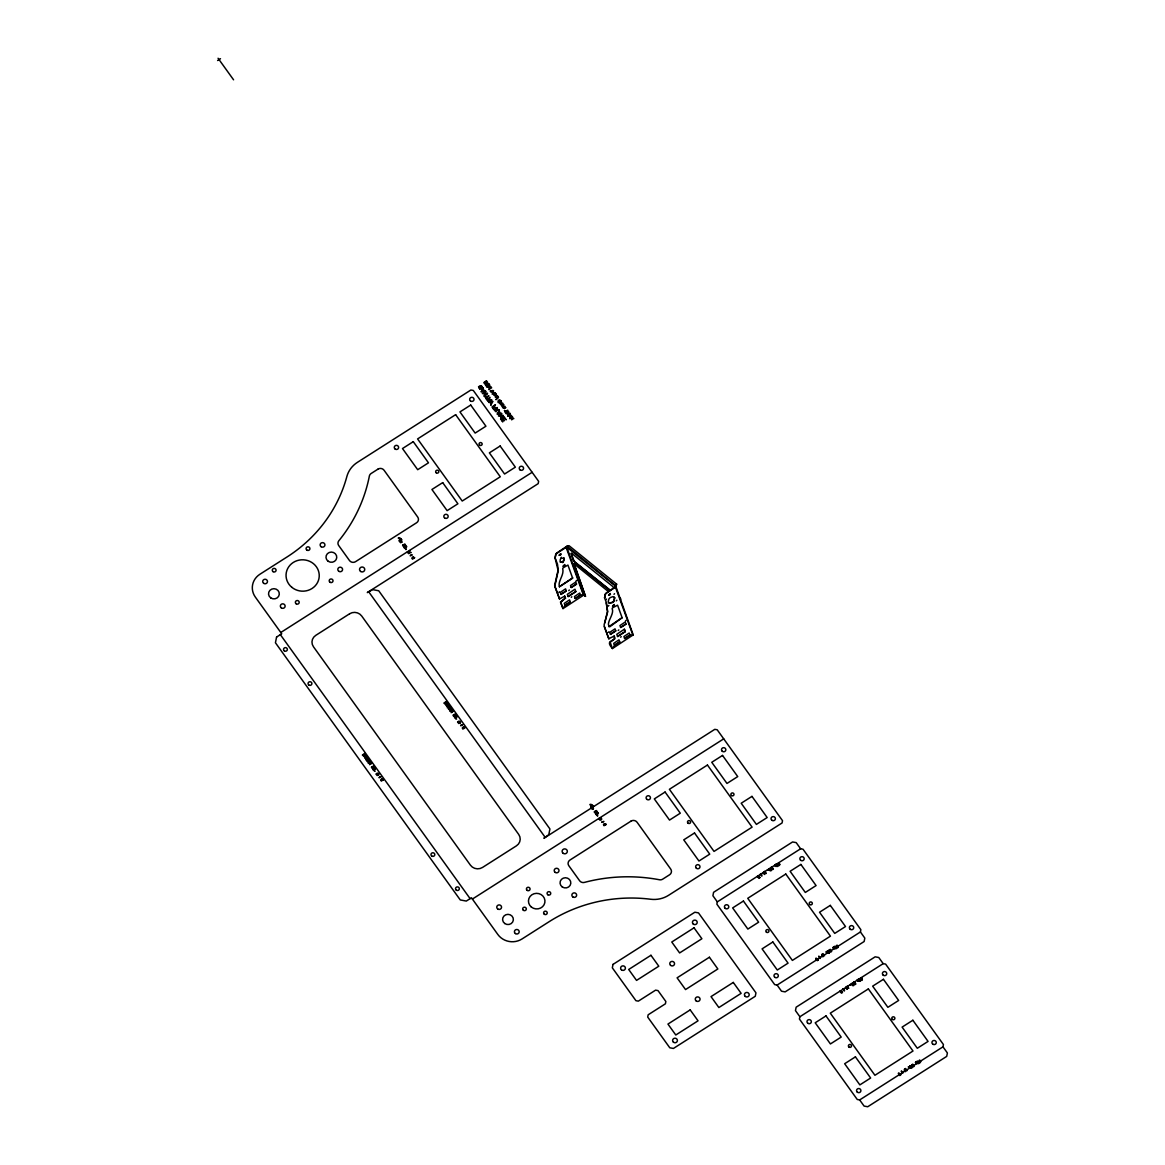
<?xml version="1.0" encoding="UTF-8"?>
<svg xmlns="http://www.w3.org/2000/svg" width="1165" height="1165" viewBox="0 0 1165 1165"><rect width="100%" height="100%" fill="white"/><g stroke="black" fill="none" stroke-linecap="round" stroke-linejoin="round"><path stroke-width="1.5" d="M614.538 593.684L613.999 594.339M616.635 584.146L615.688 586.971L606.601 593.087A6.64 6.276 4.3 0 0 605.407 594.398L604.679 597.762L605.145 594.194A6.64 6.276 4.3 0 1 606.353 592.883L615.382 586.825L616.635 584.146L569.103 545.73L567.617 545.788L565.928 546.851L583.49 595.242L563.001 608.596L560.467 602.057L565.36 598.096L560.715 602.261L563.001 608.596M569.379 590.014L568.753 590.611M571.811 596.742L571.272 597.339M606.528 599.087L606.004 599.684M608.844 631.867L608.217 632.347M616.882 600.223L616.27 600.863M626.013 620.392L625.489 620.989M566.612 546.72L583.971 595.213L585.413 596.378L574.389 564.151M717.32 901.87L716.868 904.157L774.696 984.614L777.113 985.066L860.411 931.971L860.862 929.685L803.035 849.227L800.617 848.775L717.32 901.87L712.907 895.725L713.592 892.303L792.579 841.96L796.205 842.63L800.617 848.775M799.889 1016.739L799.423 1019.025L857.251 1099.483L859.668 1099.935L942.98 1046.84L943.432 1044.554L885.604 964.096L883.187 963.644L799.889 1016.739L795.462 1010.594L796.146 1007.186L875.148 956.829L878.774 957.499L883.187 963.644M620.464 599.203L620.086 598.169M620.566 599.48L620.596 598.577M560.875 557.948L561.413 557.263M563.991 606.834L564.603 606.251M581.248 595.461L581.772 594.776M618.193 630.469L618.819 629.886M620.625 637.211L621.251 636.629M559.52 598.956L554.904 586.65A5.592 5.272 4.3 0 1 555.195 583.068L558.05 570.238L554.977 557.584L557.467 564.137L558.297 570.442L555.443 583.272A5.592 5.272 4.3 0 0 555.152 586.854L559.52 598.956L564.821 596.101M604.65 623.042L607.46 611.567L606.295 602.742L607.708 611.771L604.65 623.042A5.592 5.272 4.3 0 0 604.358 626.624L608.727 638.726L614.275 636.075L614.829 638.769L610.169 642.235L612.441 648.556L633.207 634.896L615.892 586.563M612.441 648.556C603.747 638.668 617.042 642.527 614.086 636.046M405.973 549.531L405.595 549.399M455.719 718.965L456.607 719.125M768.303 869.935L767.4 869.774L768.434 869.571M850.858 984.804L849.969 984.643L850.989 984.44M909.166 1067.14L908.263 1066.965L909.283 1066.776M499.377 410.4L497.237 414.23L501.532 413.386L499.901 413.182L498.969 409.818L496.13 408.915L497.324 407.532L493.96 409.672L496.115 411.842L496.974 410.167L499.348 410.357M608.785 626.697L622.11 617.698L609.848 626.741C604.883 623.799 614.771 614.217 612.178 608.727A1.471 1.383 4.3 0 1 612.819 607.693L617.581 605.188L622.11 617.698M565.884 546.895L556.899 552.924A6.64 6.276 4.3 0 0 555.705 554.234L555.224 557.787M615.732 586.286L566.612 547.069L557.161 553.127A6.64 6.276 4.3 0 0 555.953 554.438L555.122 557.38M572.685 577.84L559.36 586.767L572.641 578.204L567.923 565.054L563.365 567.719A1.471 1.383 4.3 0 0 562.724 568.753C564.413 575.102 557.54 581.306 559.418 586.752M571.112 553.783L573.457 560.278A6.64 6.262 4.3 0 0 575.219 562.666L609.746 590.582M573.457 560.278L571.462 553.55M575.219 562.666L610.096 590.364M560.947 594.135L566.321 590.917L561.064 594.441L560.307 592.373L565.578 588.849L566.321 590.917M571.141 587.32L576.529 584.102L571.258 587.626L570.515 585.558L575.787 582.034L576.529 584.102M568.083 596.378L575.845 591.572L568.2 596.684L567.34 594.325L574.986 589.213L575.845 591.572M564.923 605.145L570.297 601.926L565.025 605.436L564.282 603.383L569.554 599.859L570.297 601.926M575.117 598.329L580.49 595.111L575.219 598.635L574.476 596.567L579.748 593.043L580.49 595.111M610.402 634.11L615.775 630.891L610.504 634.401L609.761 632.347L615.033 628.823L615.775 630.891M620.596 627.294L625.969 624.076L620.697 627.586L619.955 625.532L625.226 622.008L625.969 624.076M617.537 636.352L625.299 631.547L617.639 636.658L616.795 634.284L624.44 629.173L625.299 631.547M614.363 645.104L619.736 641.886L614.479 645.41L613.737 643.342L618.994 639.833L619.736 641.886M624.571 638.289L629.945 635.071L624.673 638.595L623.93 636.527L629.202 633.017L629.945 635.071M217.607 60.536L220.491 58.701M280.794 632.493L532.128 472.291M472.378 899.074L723.713 738.858M562.564 562.622L563.263 561.996M576.034 581.015L576.733 580.388M558.865 592.49L559.433 591.805M613.518 646.895L614.217 646.269M405.842 549.356L405.333 548.642L406.206 549.196M374.664 771.288L374.154 770.575L375.028 771.128M597.441 815.937L596.931 815.223L597.805 815.762M826.451 952.475L825.941 951.761L826.815 952.3M608.873 605.48L608.247 606.179M631.226 634.75L630.6 635.435M576.253 563.001L610.271 590.233M560.773 562.2L562.666 561.53A4.383 4.136 4.3 0 0 563.598 560.554L563.991 558.035L561.224 558.355A4.383 4.136 4.3 0 0 560.292 559.346L560.088 561.996L562.913 561.734A4.383 4.136 4.3 0 0 563.845 560.758L563.802 557.889M609.746 603.208L612.426 602.29A6.306 5.956 4.3 0 0 613.911 600.703L614.61 598.024M560.889 553.637C555.88 557.059 564.792 552.516 559.098 555.399M564.792 564.486C559.928 568.491 568.738 563.146 563.059 566.408M610.271 593.451C605.407 597.456 614.217 592.111 608.552 595.373M614.246 604.46C609.412 608.48 618.207 603.077 612.513 606.368M609.601 603.354L608.174 601.81L608.873 599.116A6.306 5.956 4.3 0 1 610.358 597.543L613.038 596.611L614.771 597.849M571.36 553.113L612.251 586.053A6.873 6.48 4.3 0 1 613.751 587.903M567.035 546.167L615.935 585.879M615.324 586.854L632.944 635.202M585.558 596.305L573.748 563.569L608.334 591.529M604.358 626.624L608.975 638.93M608.712 602.888L612.688 602.494A6.306 5.956 4.3 0 0 614.159 600.907L614.508 597.645A1.908 1.806 4.3 0 0 614.217 597.106L614.217 597.106M616.11 587.131L615.411 586.17M860.411 931.971L864.823 938.102L864.139 941.524L785.152 991.881L781.526 991.211L777.113 985.066M942.98 1046.84L947.393 1052.971L946.708 1056.393L867.721 1106.75L864.095 1106.08L859.668 1099.935M218.073 58.25L219.544 60.303M220.025 60.973L233.568 79.817M409.672 550.521L409.061 551.904L411.158 552.603L409.425 552.458L408.784 553.695L407.197 552.108M368.883 592.053L544.987 837.082M280.357 634.648L470.107 898.637M624.294 629.275L625.037 631.343M604.417 597.558L606.543 602.946M564.632 596.087L565.622 598.3M575.554 562.447A6.64 6.262 4.3 0 1 573.792 560.045M764.677 873.619C765.623 876.342 761.284 871.857 764.779 871.318C767.4 875.454 765.929 872.09 764.677 873.619M822.985 955.941C823.932 958.664 819.592 954.179 823.087 953.64C825.708 957.776 824.223 954.426 822.985 955.941M847.246 988.488C848.178 991.211 843.839 986.726 847.348 986.187C849.955 990.323 848.484 986.959 847.246 988.488M905.54 1070.81C906.487 1073.533 902.147 1069.048 905.642 1068.509C908.132 1072.514 906.923 1069.426 905.54 1070.81M379.411 777.244C384.392 775.453 377.344 778.992 379.411 777.244M410.59 555.312C415.57 553.521 408.522 557.045 410.59 555.312M460.99 725.242C465.971 723.45 458.923 726.975 460.99 725.242M602.188 821.893C607.169 820.087 600.106 823.626 602.188 821.893M494.266 394.556L495.096 394.993L494.266 394.556M495.766 396.653L496.596 397.09L495.766 396.653M509.891 416.254C512.047 419.036 507.299 415.701 510.678 415.031C513.051 417.259 511.275 415.468 509.891 416.254M377.999 774.681L376.513 774.172L377.329 773.662L377.999 774.681M409.192 552.749L407.692 552.239L408.507 551.715L409.192 552.749M459.593 722.679L458.093 722.169L458.923 721.645L459.593 722.679M489.358 400.381L488.586 401.124L487.32 399.697L488.441 398.983L489.358 400.381M496.669 410.561L495.897 411.303L494.63 409.862L495.751 409.148L496.669 410.561M600.776 819.33L599.291 818.82L600.106 818.296L600.776 819.33M489.227 387.508L490.683 387.275L489.227 387.508M770.91 867.576L772.453 869.702C775.497 867.91 769.832 870.255 772.803 868.158L771.973 867.022L770.91 867.576M829.218 949.897L830.747 952.023C833.79 950.232 828.14 952.577 831.096 950.48L830.281 949.358L829.218 949.897M853.479 982.445L855.008 984.571C858.052 982.809 852.314 985.08 855.358 983.027L854.542 981.906L853.479 982.445M911.773 1064.766L913.316 1066.892C916.36 1065.101 910.695 1067.446 913.666 1065.349L912.836 1064.227L911.773 1064.766M496.305 394.484C494.543 393.042 496.567 396.435 493.902 395.153C492.882 393.522 496.261 392.43 496.305 394.484M497.804 396.566C496.057 395.022 498.052 398.576 495.402 397.236C494.368 395.619 497.761 394.527 497.804 396.566M774.623 865.231L775.308 866.323L777.841 866.411L776.152 864.066L774.623 865.231M832.931 947.553L833.616 948.66L836.135 948.747L834.446 946.388L832.931 947.553M857.192 980.1L857.877 981.192L860.396 981.28L858.707 978.935L857.192 980.1M915.486 1062.422L916.171 1063.529L918.704 1063.616L917.015 1061.257L915.486 1062.422M759.522 877.391L758.284 877.23L759.522 877.391M817.83 959.727L816.592 959.552L817.83 959.727M842.077 992.26L840.839 992.099L842.077 992.26M900.385 1074.596L899.147 1074.421L900.385 1074.596M779.545 864.532L778.569 865.362C775.934 861.372 776.938 866.279 779.37 865.493C781.205 863.789 776.473 860.891 779.545 864.532M837.853 946.854L836.878 947.698C834.242 943.694 835.247 948.601 837.679 947.815C839.514 946.111 834.766 943.213 837.853 946.854M862.1 979.401L861.139 980.231C858.503 976.241 859.508 981.148 861.94 980.362C863.76 978.658 859.027 975.76 862.1 979.401M920.408 1061.723L919.433 1062.567C916.797 1058.563 917.802 1063.47 920.233 1062.684C922.068 1060.995 917.336 1058.082 920.408 1061.723M507.561 413.022L509.921 413.196C508.115 416.051 507.256 412.279 506.193 413.735L508.654 411.42L507.561 413.022M488.645 387.275L489.475 388.426L488.834 389.576L491.659 387.785L490.232 386.27L488.645 387.275M412.832 557.511L413.488 558.632L414.696 557.642L412.745 557.147L411.886 558.064L412.512 559.185L412.832 557.511M381.654 779.443L382.309 780.579L383.518 779.589L381.567 779.079L380.707 779.997L381.334 781.118L381.654 779.443M463.233 727.441L463.888 728.576L465.097 727.572L463.146 727.077L462.287 727.994L462.913 729.115L463.233 727.441M604.431 824.092L605.086 825.213L606.295 824.223L604.344 823.728L603.47 824.645L604.111 825.767L604.431 824.092M404.517 545.235L404.765 543.953L405.435 544.841L404.532 545.977L403.192 546.283L402.609 545.264L403.789 544.492L404.517 545.235M373.324 767.167L373.586 765.886L374.256 766.774L373.353 767.924L371.999 768.216L371.431 767.211L372.611 766.439L373.324 767.167M454.918 715.164L455.18 713.883L455.835 714.771L454.933 715.922L453.593 716.213L453.01 715.193L454.19 714.436L454.918 715.164M596.101 811.801L596.364 810.52L597.033 811.423L596.13 812.558L594.776 812.85L594.208 811.845L595.388 811.073L596.101 811.801M500.338 402.974L502.654 403.075L501.372 404.634L503.484 404.24L501.489 405.303L500.12 403.804L499.392 402.682L501.431 401.386L500.338 402.974M502.741 406.308L505.042 406.41L503.761 407.968L505.887 407.575L503.338 408.274L501.78 406.017L503.833 404.721L502.741 406.308M499.814 400.469C497.513 406.789 496.902 397.003 501.125 400.964L499.814 400.469M365.752 755.08L364.325 756.478L362.359 755.037L364.834 753.464L365.752 755.08M447.331 703.063L445.904 704.476L443.952 703.034L446.413 701.461L447.331 703.063M276.571 637.066L275.435 642.76L460.262 899.933L466.306 901.069L471.461 897.778L497.834 934.476A17.402 16.427 4.3 0 0 522.007 938.975L549.094 921.719A147.882 139.654 4.3 0 1 650.682 899.249A26.096 24.64 4.3 0 0 668.608 895.288L782.064 822.971L782.531 820.684L717.203 729.785L714.786 729.348L543.88 838.29L548.773 834.664L549.924 828.956L378.712 590.757L372.669 589.636L367.281 592.577L538.186 483.635L538.638 481.349L473.31 390.464L470.893 390.013L357.437 462.33A26.096 24.64 4.3 0 0 346.864 476.529A147.882 139.654 4.3 0 1 286.969 557.016L259.882 574.272A17.402 16.427 4.3 0 0 255.339 597.077L281.712 633.775L276.571 637.066M613.008 964.402L612.324 967.824L635.93 1000.691L638.347 1001.143L655.589 990.148L658.007 990.6L665.856 1001.521L665.404 1003.808L648.162 1014.788L647.711 1017.074L669.788 1047.786L673.414 1048.456L755.269 996.279L755.954 992.857L698.49 912.894L694.864 912.224L613.008 964.402M367.572 757.498L366.087 759.056L364.529 757.439L365.985 756.245L367.572 757.498M512.25 417.754L513.823 418.614L512.018 418.73L511.741 419.881L511.581 418.177L509.702 418.628L512.527 416.822L512.25 417.754M449.166 705.495L447.666 707.053L446.108 705.422L447.564 704.243L449.166 705.495M478.582 386.693L479.965 389.416C481.393 389.503 476.5 386.765 480.49 386.037L482.106 387.29L481.524 388.236L480.461 387.537L481.422 388.892L482.674 388.105L481.422 385.717L478.582 386.693M769.017 868.711L769.949 870.736L771.041 870.808L770.414 868.478L769.017 868.711M827.325 951.033L828.242 953.057L829.349 953.13L828.708 950.8L827.325 951.033M851.586 983.58L852.503 985.605L853.596 985.677L852.969 983.347L851.586 983.58M909.88 1065.902L910.812 1067.926L911.904 1067.999L911.278 1065.669L909.88 1065.902M490.334 391.003C490.815 394.513 497.382 388.862 490.334 391.003M401.168 538.9L399.071 540.778L400.789 539.016C396.144 538.507 398.838 536.424 401.168 538.9M592.767 805.481L590.655 807.36L592.388 805.598C587.743 805.088 590.437 803.005 592.767 805.481M775.104 865.173L775.453 865.974L776.618 865.391L776.021 864.546L775.104 865.173M833.397 947.495L833.761 948.295L834.926 947.713L834.315 946.883L833.397 947.495M857.658 980.042L858.008 980.843L859.188 980.26L858.576 979.415L857.658 980.042M915.952 1062.363L916.316 1063.164L917.481 1062.582L916.884 1061.752L915.952 1062.363M491.848 402.813L490.829 405.318L491.368 402.857L488.718 402.391L492.97 401.488L491.848 402.813M404.153 546.764C403.061 549.676 408.74 547.011 405.973 545.817L404.153 546.764M372.975 768.696C371.868 771.623 377.562 768.944 374.795 767.75L372.975 768.696M454.554 716.693C453.462 719.606 459.141 716.941 456.374 715.747L454.554 716.693M595.752 813.33C594.645 816.257 600.339 813.578 597.572 812.384L595.752 813.33M365.359 755.153L364.062 756.143L362.883 755.168L364.762 753.959L365.359 755.153M446.952 703.136L445.642 704.141L444.462 703.165L446.355 701.956L446.952 703.136M771.084 870.153C768.871 871.58 769.381 866.178 771.084 870.153M829.393 952.475C827.165 953.902 827.674 948.499 829.393 952.475M853.639 985.022C851.426 986.449 851.935 981.046 853.639 985.022M911.947 1067.344C909.719 1068.771 910.244 1063.368 911.947 1067.344M771.405 867.43L772.177 868.493L771.405 867.43M829.698 949.752L830.485 950.815L829.698 949.752M853.96 982.299L854.731 983.362L853.96 982.299M912.268 1064.621L913.04 1065.684L912.268 1064.621M759.886 877.536L758.983 878.352L757.92 877.201C760.541 875.017 756.274 877.478 757.701 875.818L759.886 877.536M818.18 959.858L817.277 960.674L816.228 959.523C818.835 957.339 814.568 959.814 815.995 958.14L818.18 959.858M842.441 992.405L841.538 993.221L840.475 992.07C843.096 989.886 838.829 992.362 840.256 990.687L842.441 992.405M900.749 1074.727L899.846 1075.543L898.783 1074.392C901.404 1072.208 897.137 1074.683 898.564 1073.009L900.749 1074.727M908.627 1066.805L909.384 1067.169L908.627 1066.805M401.459 541.973L399.945 541.419L400.833 540.866L401.459 541.973M593.058 808.554L591.543 808L592.432 807.432L593.058 808.554M483.344 388.076L481.189 391.906L485.485 391.061L482.893 389.532L483.344 388.076M489.853 400.876L488.222 401.517L486.65 399.508L490.014 397.367L489.169 399.231L492.038 400.178L489.679 399.988L489.853 400.876M378.363 775.045L377.183 775.511L376.018 774.041C377.97 771.478 379.936 774.987 378.363 775.045M459.957 723.043L458.762 723.509L457.597 722.038C459.549 719.475 461.515 722.984 459.957 723.043M601.14 819.679L599.946 820.16L598.795 818.675C600.747 816.112 602.713 819.621 601.14 819.679M482.616 389.882L481.363 391.44L483.402 390.959L482.616 389.882M498.664 412.206L497.411 413.764L499.45 413.284L498.664 412.206M401.838 542.104L400.673 542.744L399.435 541.303L401.91 539.73L401.124 540.677L401.838 542.104M593.436 808.685L592.271 809.326L591.034 807.869L593.509 806.296L592.723 807.258L593.436 808.685M413.342 557.249L414.012 558.166L413.342 557.249M382.149 779.196L382.834 780.099L382.149 779.196M463.743 727.178L464.427 728.096L463.743 727.178M604.926 823.83L605.611 824.747L604.926 823.83M403.279 544.958L403.92 545.904L403.279 544.958M372.101 766.89L372.742 767.837L372.101 766.89M453.68 714.888L454.321 715.834L453.68 714.888M594.878 811.539L595.519 812.486L594.878 811.539M503.003 415.424L500.848 418.148L503.964 416.764L500.601 418.905L502.392 415.57L498.402 415.861L501.766 413.721L499.203 415.949L503.003 415.424M367.193 757.76L366.028 758.692L364.878 757.57L366.363 756.595L367.193 757.76M448.773 705.742L447.608 706.689L446.457 705.568L447.957 704.592L448.773 705.742M368.053 759.565L366.975 761.444L369.465 760.614C365.388 765.318 372.494 758.371 367.368 760.818C372.654 756.07 361.004 761.24 368.053 759.565M449.632 707.563L448.554 709.441L451.059 708.611C446.967 713.315 454.088 706.369 448.947 708.801C454.248 704.068 442.584 709.237 449.632 707.563M763.861 872.279L763.818 873.168L765.201 872.556L763.861 872.279M822.155 954.601L822.126 955.489L823.509 954.878L822.155 954.601M846.416 987.148L846.387 988.037L847.756 987.425L846.416 987.148M904.724 1069.47L904.681 1070.358L906.064 1069.747L904.724 1069.47M486.664 382.659L485.091 384.363L485.674 385.178L488.499 383.372L485.907 384.29L487.378 381.814L484.771 382.703L486.635 380.78L483.81 382.586L484.392 383.401L486.664 382.659M405.012 546.516C402.507 549.574 408.944 545.438 405.012 546.516M373.834 768.449C371.315 771.521 377.766 767.371 373.834 768.449M455.413 716.446C452.908 719.504 459.345 715.368 455.413 716.446M596.611 813.097C594.092 816.155 600.543 812.005 596.611 813.097M486.548 385.397L486.417 386.227L486.548 385.397M488.878 383.911L487.203 385.731L488.878 383.911M489.62 384.96L487.174 387.275L489.62 384.96M485.732 391.396L482.368 393.552L486.519 393.974C477.432 399.988 495.038 391.163 483.373 393.493L485.732 391.396M413.269 441.666L402.493 448.54L417.696 469.699L428.472 462.825L413.269 441.666M455.632 414.667L417.58 438.928L462.214 501.037L500.28 476.776L455.632 414.667M470.718 405.056L459.942 411.915L475.145 433.074L485.922 426.215L470.718 405.056M484.917 396.275L486.329 399.071L485.965 397.76L488.936 395.867L485.659 397.338L484.917 396.275M492.795 392.649L492.183 394.134L495.198 392.794L492.795 392.649M378.013 469.116L371.169 473.485A4.354 4.107 4.3 0 0 369.378 476.004A161.615 152.615 4.3 0 1 338.928 540.647A4.354 4.107 4.3 0 0 338.709 545.54L349.5 560.554A4.354 4.107 4.3 0 0 355.543 561.676L416.575 522.765A4.354 4.107 4.3 0 0 417.711 517.056L384.057 470.238A4.354 4.107 4.3 0 0 378.013 469.116M498.46 397.25L496.013 399.566L498.46 397.25M495.373 404.823L492.009 406.964L493.567 409.119L492.708 407.138L493.756 406.469L495.227 407.721L494.149 406.221L495.373 404.823M504.518 410.444L505.581 412.876L505.479 411.784L507.824 410.284L505.086 411.23L504.518 410.444M504.46 417.463L501.096 419.604L502.756 421.919L501.795 419.779L502.829 419.109L504.096 420.885L503.222 418.861L504.358 418.133L506.163 419.837L504.46 417.463M507.969 415.191L507.838 416.022L507.969 415.191M510.299 413.706L508.624 415.526L510.299 413.706M442.7 482.63L431.924 489.489L447.127 510.649L457.903 503.79L442.7 482.63M500.149 446.006L489.373 452.865L504.576 474.024L515.352 467.165L500.149 446.006M349.631 613.766L315.744 635.376A8.694 8.213 4.3 0 0 313.472 646.779L470.442 865.187A8.694 8.213 4.3 0 0 482.528 867.444L516.43 845.834A8.694 8.213 4.3 0 0 518.702 834.431L361.718 616.023A8.694 8.213 4.3 0 0 349.631 613.766M370.587 761.473L368.125 763.06L371.184 763.366C365.635 767.021 376.353 761.473 368.868 763.017L370.587 761.473M452.18 709.47L449.705 711.043L452.763 711.364C447.214 715.019 457.932 709.47 450.447 711.014L452.18 709.47M665.084 792.04L654.308 798.913L669.525 820.073L680.287 813.199L665.084 792.04M707.446 765.041L669.394 789.302L714.029 851.411L752.095 827.15L707.446 765.041M722.533 755.43L711.757 762.289L726.975 783.448L737.736 776.589L722.533 755.43M631.022 821.121L569.976 860.032A4.354 4.107 4.3 0 0 568.84 865.741L579.617 880.74A4.354 4.107 4.3 0 0 584.539 882.371A161.615 152.615 4.3 0 1 659.579 879.779A4.354 4.107 4.3 0 0 662.725 879.138L669.569 874.769A4.354 4.107 4.3 0 0 670.705 869.075L637.066 822.242A4.354 4.107 4.3 0 0 631.022 821.121M694.515 832.99L683.753 839.863L698.956 861.022L709.733 854.149L694.515 832.99M751.964 796.379L741.202 803.238L756.405 824.398L767.167 817.539L751.964 796.379M760.497 874.027C762.216 879.08 762.653 873.721 760.497 874.027M650.944 955.285L628.692 969.484L636.541 980.406L658.793 966.207L650.944 955.285M694.034 927.821L671.768 942.019L679.617 952.941L701.883 938.742L694.034 927.821M743.43 901.04L732.654 907.914L747.857 929.073L758.633 922.199L743.43 901.04M785.793 874.041L747.741 898.302L792.375 960.411L830.441 936.15L785.793 874.041M800.879 864.43L790.103 871.289L805.306 892.448L816.082 885.575L800.879 864.43M709.412 957.237L677.098 977.828L685.53 989.566L717.844 968.974L709.412 957.237M772.861 941.99L762.085 948.863L777.303 970.023L788.064 963.149L772.861 941.99M830.31 905.38L819.534 912.239L834.737 933.398L845.513 926.539L830.31 905.38M690.19 1009.895L667.938 1024.079L675.787 1035.001L698.039 1020.817L690.19 1009.895M733.28 982.43L711.014 996.614L718.863 1007.536L741.129 993.352L733.28 982.43M818.806 956.349C820.524 961.416 820.946 956.057 818.806 956.349M843.067 988.896C844.771 993.949 845.207 988.59 843.067 988.896M825.985 1015.909L815.209 1022.783L830.427 1043.942L841.188 1037.068L825.985 1015.909M868.362 988.91L830.295 1013.171L874.93 1075.28L912.996 1051.019L868.362 988.91M883.434 979.299L872.658 986.158L887.876 1007.317L898.637 1000.458L883.434 979.299M855.416 1056.859L844.654 1063.732L859.857 1084.892L870.634 1078.018L855.416 1056.859M912.865 1020.249L902.103 1027.108L917.306 1048.267L928.068 1041.408L912.865 1020.249M901.361 1071.217C903.079 1076.285 903.516 1070.926 901.361 1071.217M291.818 587.306A16.616 15.698 4.3 0 0 318.962 578.524A16.616 15.698 4.3 0 0 297.148 560.627A16.616 15.698 4.3 0 0 291.818 587.306M519.983 469.83A2.17 2.053 4.3 0 0 523.536 468.679A2.17 2.053 4.3 0 0 520.682 466.35A2.17 2.053 4.3 0 0 519.983 469.83M470.427 400.906A2.17 2.053 4.3 0 0 473.98 399.755A2.17 2.053 4.3 0 0 471.126 397.411A2.17 2.053 4.3 0 0 470.427 400.906M444.579 517.901A2.17 2.053 4.3 0 0 448.132 516.75A2.17 2.053 4.3 0 0 445.278 514.406A2.17 2.053 4.3 0 0 444.579 517.901M395.037 448.962A2.17 2.053 4.3 0 0 398.59 447.811A2.17 2.053 4.3 0 0 395.736 445.467A2.17 2.053 4.3 0 0 395.037 448.962M722.256 751.265A2.17 2.053 4.3 0 0 725.81 750.114A2.17 2.053 4.3 0 0 722.955 747.784A2.17 2.053 4.3 0 0 722.256 751.265M771.798 820.204A2.17 2.053 4.3 0 0 775.351 819.053A2.17 2.053 4.3 0 0 772.497 816.709A2.17 2.053 4.3 0 0 771.798 820.204M646.852 799.336A2.17 2.053 4.3 0 0 650.405 798.185A2.17 2.053 4.3 0 0 647.551 795.841A2.17 2.053 4.3 0 0 646.852 799.336M696.393 868.26A2.17 2.053 4.3 0 0 699.947 867.124A2.17 2.053 4.3 0 0 697.092 864.78A2.17 2.053 4.3 0 0 696.393 868.26M531.327 907.025A8.271 7.806 4.3 0 0 544.827 902.657A8.271 7.806 4.3 0 0 533.963 893.759A8.271 7.806 4.3 0 0 531.327 907.025M800.603 860.265A2.17 2.053 4.3 0 0 804.156 859.115A2.17 2.053 4.3 0 0 801.287 856.785A2.17 2.053 4.3 0 0 800.603 860.265M850.144 929.204A2.17 2.053 4.3 0 0 853.697 928.054A2.17 2.053 4.3 0 0 850.843 925.709A2.17 2.053 4.3 0 0 850.144 929.204M725.198 908.336A2.17 2.053 4.3 0 0 728.751 907.186A2.17 2.053 4.3 0 0 725.897 904.841A2.17 2.053 4.3 0 0 725.198 908.336M774.74 977.26A2.17 2.053 4.3 0 0 778.293 976.124A2.17 2.053 4.3 0 0 775.439 973.78A2.17 2.053 4.3 0 0 774.74 977.26M270.731 597.878A5.388 5.097 4.3 0 0 279.28 594.383A5.388 5.097 4.3 0 0 271.736 589.111A5.388 5.097 4.3 0 0 270.731 597.878M328.181 561.268A5.388 5.097 4.3 0 0 336.729 557.773A5.388 5.097 4.3 0 0 329.185 552.501A5.388 5.097 4.3 0 0 328.181 561.268M562.244 886.929A5.388 5.097 4.3 0 0 570.792 883.434A5.388 5.097 4.3 0 0 563.248 878.162A5.388 5.097 4.3 0 0 562.244 886.929M504.794 923.539A5.388 5.097 4.3 0 0 513.343 920.044A5.388 5.097 4.3 0 0 505.799 914.773A5.388 5.097 4.3 0 0 504.794 923.539M263.712 583.345A2.388 2.257 4.3 0 0 267.469 581.728A2.388 2.257 4.3 0 0 264.076 579.456A2.388 2.257 4.3 0 0 263.712 583.345M281.333 607.897A2.388 2.257 4.3 0 0 285.119 606.339A2.388 2.257 4.3 0 0 281.784 604.009A2.388 2.257 4.3 0 0 281.333 607.897M515.396 933.558A2.388 2.257 4.3 0 0 519.182 932A2.388 2.257 4.3 0 0 515.847 929.67A2.388 2.257 4.3 0 0 515.396 933.558M497.746 908.991A2.388 2.257 4.3 0 0 501.532 907.433A2.388 2.257 4.3 0 0 498.183 905.103A2.388 2.257 4.3 0 0 497.746 908.991M321.118 546.705A2.388 2.257 4.3 0 0 324.918 545.147A2.388 2.257 4.3 0 0 321.569 542.817A2.388 2.257 4.3 0 0 321.118 546.705M338.782 571.272A2.388 2.257 4.3 0 0 342.568 569.729A2.388 2.257 4.3 0 0 339.233 567.384A2.388 2.257 4.3 0 0 338.782 571.272M572.86 896.948A2.388 2.257 4.3 0 0 576.631 895.361A2.388 2.257 4.3 0 0 573.267 893.06A2.388 2.257 4.3 0 0 572.86 896.948M555.181 872.367A2.388 2.257 4.3 0 0 558.982 870.808A2.388 2.257 4.3 0 0 555.632 868.478A2.388 2.257 4.3 0 0 555.181 872.367M883.157 975.134A2.17 2.053 4.3 0 0 886.711 973.984A2.17 2.053 4.3 0 0 883.856 971.654A2.17 2.053 4.3 0 0 883.157 975.134M932.699 1044.073A2.17 2.053 4.3 0 0 936.252 1042.923A2.17 2.053 4.3 0 0 933.398 1040.578A2.17 2.053 4.3 0 0 932.699 1044.073M807.753 1023.205A2.17 2.053 4.3 0 0 811.306 1022.055A2.17 2.053 4.3 0 0 808.452 1019.71A2.17 2.053 4.3 0 0 807.753 1023.205M857.309 1092.144A2.17 2.053 4.3 0 0 860.862 1090.993A2.17 2.053 4.3 0 0 857.993 1088.649A2.17 2.053 4.3 0 0 857.309 1092.144M479.732 445.248A1.573 1.485 4.3 0 0 482.164 444.156A1.573 1.485 4.3 0 0 479.936 442.685A1.573 1.485 4.3 0 0 479.732 445.248M436.307 472.859A1.573 1.485 4.3 0 0 438.797 471.84A1.573 1.485 4.3 0 0 436.598 470.31A1.573 1.485 4.3 0 0 436.307 472.859M688.136 823.233A1.573 1.485 4.3 0 0 690.612 822.213A1.573 1.485 4.3 0 0 688.428 820.684A1.573 1.485 4.3 0 0 688.136 823.233M731.504 795.579A1.573 1.485 4.3 0 0 733.994 794.574A1.573 1.485 4.3 0 0 731.795 793.045A1.573 1.485 4.3 0 0 731.504 795.579M766.512 932.262A1.573 1.485 4.3 0 0 768.958 931.17A1.573 1.485 4.3 0 0 766.716 929.714A1.573 1.485 4.3 0 0 766.512 932.262M809.85 904.579A1.573 1.485 4.3 0 0 812.325 903.574A1.573 1.485 4.3 0 0 810.141 902.045A1.573 1.485 4.3 0 0 809.85 904.579M849.037 1047.102A1.573 1.485 4.3 0 0 851.513 1046.083A1.573 1.485 4.3 0 0 849.329 1044.554A1.573 1.485 4.3 0 0 849.037 1047.102M892.405 1019.448A1.573 1.485 4.3 0 0 894.895 1018.443A1.573 1.485 4.3 0 0 892.696 1016.914A1.573 1.485 4.3 0 0 892.405 1019.448M360.597 571.447A2.607 2.461 4.3 0 0 364.732 569.758A2.607 2.461 4.3 0 0 361.092 567.209A2.607 2.461 4.3 0 0 360.597 571.447M563.19 853.319A2.607 2.461 4.3 0 0 567.326 851.63A2.607 2.461 4.3 0 0 563.685 849.081A2.607 2.461 4.3 0 0 563.19 853.319M273.047 571.636A1.908 1.806 4.3 0 0 276.076 570.399A1.908 1.806 4.3 0 0 273.411 568.535A1.908 1.806 4.3 0 0 273.047 571.636M330.015 582.252A1.908 1.806 4.3 0 0 333.015 580.942A1.908 1.806 4.3 0 0 330.292 579.136A1.908 1.806 4.3 0 0 330.015 582.252M306.876 550.084A1.908 1.806 4.3 0 0 309.905 548.846A1.908 1.806 4.3 0 0 307.225 546.968A1.908 1.806 4.3 0 0 306.876 550.084M296.158 603.79A1.908 1.806 4.3 0 0 299.187 602.553A1.908 1.806 4.3 0 0 296.507 600.674A1.908 1.806 4.3 0 0 296.158 603.79M284.318 650.871A1.908 1.806 4.3 0 0 287.347 649.633A1.908 1.806 4.3 0 0 284.682 647.769A1.908 1.806 4.3 0 0 284.318 650.871M308.783 684.962A1.908 1.806 4.3 0 0 311.87 683.826A1.908 1.806 4.3 0 0 309.278 681.86A1.908 1.806 4.3 0 0 308.783 684.962M456.301 890.147A1.908 1.806 4.3 0 0 459.33 888.91A1.908 1.806 4.3 0 0 456.651 887.046A1.908 1.806 4.3 0 0 456.301 890.147M431.764 856.027A1.908 1.806 4.3 0 0 434.793 854.79A1.908 1.806 4.3 0 0 432.128 852.911A1.908 1.806 4.3 0 0 431.764 856.027M527.177 890.38A1.82 1.718 4.3 0 0 530.06 889.201A1.82 1.718 4.3 0 0 527.512 887.41A1.82 1.718 4.3 0 0 527.177 890.38M544.346 914.263A1.82 1.718 4.3 0 0 547.23 913.083A1.82 1.718 4.3 0 0 544.681 911.307A1.82 1.718 4.3 0 0 544.346 914.263M523.42 910.316A1.82 1.718 4.3 0 0 526.318 909.122A1.82 1.718 4.3 0 0 523.755 907.346A1.82 1.718 4.3 0 0 523.42 910.316M547.841 894.764A1.82 1.718 4.3 0 0 550.725 893.555A1.82 1.718 4.3 0 0 548.162 891.793A1.82 1.718 4.3 0 0 547.841 894.764M745.25 996.395A2.388 2.257 4.3 0 0 749.168 995.143A2.388 2.257 4.3 0 0 746.022 992.565A2.388 2.257 4.3 0 0 745.25 996.395M673.443 1042.18A2.388 2.257 4.3 0 0 677.36 1040.913A2.388 2.257 4.3 0 0 674.215 1038.335A2.388 2.257 4.3 0 0 673.443 1042.18M696.102 1000.866A2.388 2.257 4.3 0 0 700.019 999.599A2.388 2.257 4.3 0 0 696.874 997.022A2.388 2.257 4.3 0 0 696.102 1000.866M693.262 924.049A2.388 2.257 4.3 0 0 697.165 922.796A2.388 2.257 4.3 0 0 694.02 920.219A2.388 2.257 4.3 0 0 693.262 924.049M621.44 969.833A2.388 2.257 4.3 0 0 625.357 968.566A2.388 2.257 4.3 0 0 622.212 965.989A2.388 2.257 4.3 0 0 621.44 969.833M670.589 965.363A2.388 2.257 4.3 0 0 674.506 964.11A2.388 2.257 4.3 0 0 671.36 961.533A2.388 2.257 4.3 0 0 670.589 965.363"/></g></svg>
